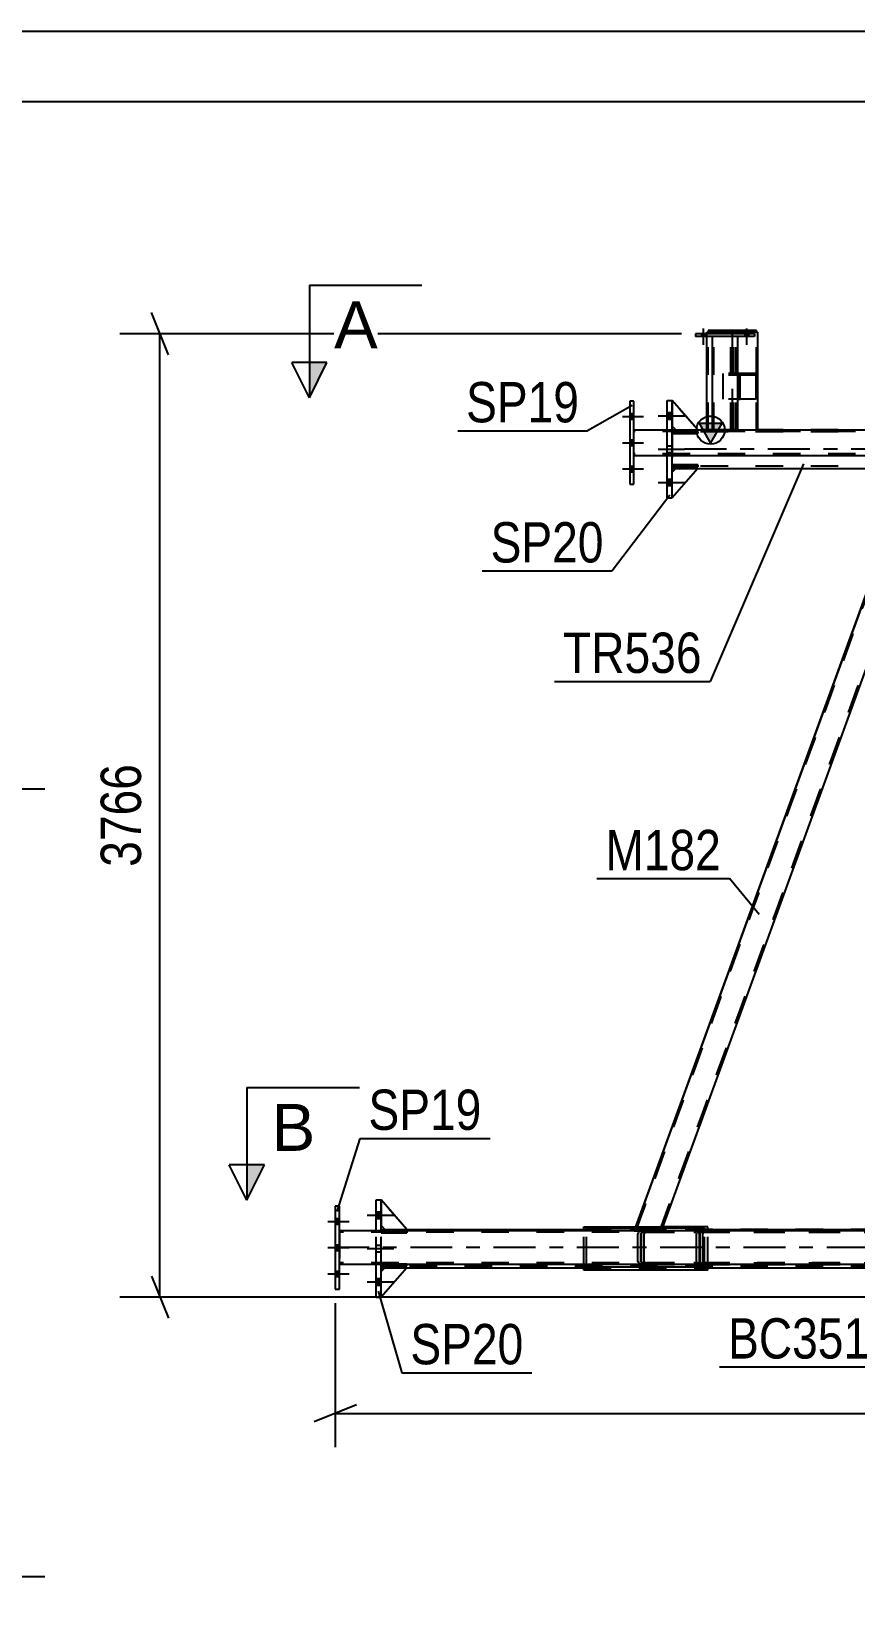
# Model space of a CAD drawing. Header units: millimetres. Extents: x -858 to 331, y -869 to -28.
# Drawn here: x -65.1 to -6.5, y -138.9 to -27.6 of the extents above; entities that cross this region are included whole.
import ezdxf

# ---------------------------------------------------------------- set-up
doc = ezdxf.new("R2010")
doc.units = ezdxf.units.MM
doc.linetypes.add('DXK_LINE_DOT2', pattern=[3.9198, 1.9599, -1.9599])
doc.linetypes.add('DXK_LINE_DOT3', pattern=[5.9187, 2.979, -0.9799, 0.9799, -0.9799])
doc.styles.add('Arial', font='ARIAL.TTF', dxfattribs={"height": 0.2})
doc.styles.add('Arial Narrow', font='ARIALN.TTF', dxfattribs={"height": 0.2})

# ---------------------------------------------------------------- blocks, each defined once
blk = doc.blocks.new('Unknown-570393797-1134')
at = {"color": 5, "linetype": 'Continuous'}
for p, q in [((331.43, -27.58), (-857.57, -27.58)), ((326.43, -32.58), (-852.57, -32.58))]:
    blk.add_line(p, q, dxfattribs=at)
blk = doc.blocks.new('Part-570393797-5062 - 4897')
at = {"color": 7, "linetype": 'DXK_LINE_DOT2'}
for p, q in [((-19.57, -58.91), (-19.3, -58.64)), ((-17.75, -58.64), (-19.57, -60.73)), ((-19.57, -60.73), (-19.57, -58.91)), ((-19.3, -58.64), (-17.75, -58.64))]:
    blk.add_line(p, q, dxfattribs=at)
blk = doc.blocks.new('Part-570393797-4901 - 4897')
at = {"color": 7, "linetype": 'DXK_LINE_DOT2'}
for p, q in [((-40.25, -112.84), (-38.43, -112.84)), ((-40.25, -112.98), (-40.25, -112.84)), ((-38.43, -112.98), (-40.25, -112.98)), ((-39.98, -112.98), (-39.98, -112.84)), ((-38.43, -112.84), (-38.43, -112.98))]:
    blk.add_line(p, q, dxfattribs=at)
blk = doc.blocks.new('Part-570393797-4911 - 4897')
at = {"color": 7, "linetype": 'DXK_LINE_DOT2'}
for p, q in [((-17.75, -56.02), (-19.57, -56.02)), ((-19.57, -56.02), (-19.57, -56.16)), ((-19.57, -56.16), (-17.75, -56.16)), ((-19.3, -56.16), (-19.3, -56.02)), ((-17.75, -56.16), (-17.75, -56.02))]:
    blk.add_line(p, q, dxfattribs=at)
blk = doc.blocks.new('Part-570393797-4932 - 4897')
at = {"color": 2, "linetype": 'Continuous'}
for p, q in [((-38.43, -112.73), (-40.25, -110.64)), ((-40.25, -112.46), (-39.98, -112.73)), ((-39.98, -112.73), (-38.43, -112.73))]:
    blk.add_line(p, q, dxfattribs=at)
at = {"color": 7, "linetype": 'DXK_LINE_DOT2'}
blk.add_line((-40.25, -110.64), (-40.25, -112.46), dxfattribs=at)
blk = doc.blocks.new('Part-570393797-4938 - 4897')
at = {"color": 7, "linetype": 'DXK_LINE_DOT2'}
for p, q in [((-40.25, -115.2), (-38.43, -115.2)), ((-40.25, -115.23), (-40.25, -115.2)), ((-39.98, -115.35), (-39.98, -115.2)), ((-38.43, -115.21), (-38.43, -115.2)), ((-38.43, -115.23), (-38.43, -115.21))]:
    blk.add_line(p, q, dxfattribs=at)
at = {"color": 2, "linetype": 'Continuous'}
for p, q in [((-40.25, -115.35), (-40.25, -115.23)), ((-38.43, -115.35), (-40.25, -115.35)), ((-38.43, -115.35), (-38.43, -115.23))]:
    blk.add_line(p, q, dxfattribs=at)
blk = doc.blocks.new('Part-570393797-5374 - 4897')
at = {"color": 2, "linetype": 'Continuous'}
for p, q in [((-16.72, -49.28), (-16.72, -55.91)), ((-14.9, -55.91), (-14.9, -49.28)), ((-16.72, -55.91), (-16.5, -55.91)), ((-14.9, -55.91), (-16.5, -55.91))]:
    blk.add_line(p, q, dxfattribs=at)
at = {"color": 7, "linetype": 'DXK_LINE_DOT2'}
for p, q in [((-14.9, -49.28), (-16.72, -49.28)), ((-16.61, -55.91), (-16.61, -49.28)), ((-15.01, -55.91), (-15.01, -49.28)), ((-16.61, -55.91), (-16.6, -55.91)), ((-16.6, -55.91), (-16.54, -55.91))]:
    blk.add_line(p, q, dxfattribs=at)
blk = doc.blocks.new('Part-570393797-4976 - 4897')
at = {"color": 7, "linetype": 'DXK_LINE_DOT2'}
for p, q in [((-17.75, -55.91), (-19.57, -53.82)), ((-19.57, -53.82), (-19.57, -55.64)), ((-19.57, -55.64), (-19.3, -55.91)), ((-19.3, -55.91), (-17.75, -55.91))]:
    blk.add_line(p, q, dxfattribs=at)
blk = doc.blocks.new('Part-570393797-4979 - 4897')
at = {"color": 2, "linetype": 'Continuous'}
for p, q in [((-19.57, -58.38), (-17.75, -58.38)), ((-19.57, -58.53), (-19.57, -58.38)), ((-17.75, -58.53), (-19.57, -58.53)), ((-17.75, -58.38), (-17.75, -58.53))]:
    blk.add_line(p, q, dxfattribs=at)
at = {"color": 7, "linetype": 'DXK_LINE_DOT2'}
blk.add_line((-19.3, -58.53), (-19.3, -58.38), dxfattribs=at)
blk = doc.blocks.new('Part-570393797-4982 - 4897')
at = {"color": 7, "linetype": 'DXK_LINE_DOT2'}
for p, q in [((-19.57, -56.02), (-17.75, -56.02)), ((-19.57, -56.16), (-19.57, -56.02)), ((-17.75, -56.16), (-19.57, -56.16)), ((-19.3, -56.16), (-19.3, -56.02)), ((-17.75, -56.02), (-17.75, -56.16))]:
    blk.add_line(p, q, dxfattribs=at)
blk = doc.blocks.new('Part-570393797-4985 - 4897')
at = {"color": 7, "linetype": 'DXK_LINE_DOT2'}
for p, q in [((-17.75, -58.38), (-19.57, -58.38)), ((-19.57, -58.38), (-19.57, -58.53)), ((-19.57, -58.53), (-17.75, -58.53)), ((-19.3, -58.53), (-19.3, -58.38)), ((-17.75, -58.53), (-17.75, -58.38))]:
    blk.add_line(p, q, dxfattribs=at)
blk = doc.blocks.new('Bolt-570393797-5056 - 4897')
at = {"linetype": 'Continuous'}
for points in [[(-19.93, -54.67), (-19.93, -55.15), (-19.57, -55.15), (-19.57, -54.67)], [(-19.93, -54.67), (-19.93, -55.15), (-19.57, -55.15), (-19.57, -54.67)], [(-19.93, -54.67), (-19.93, -55.15), (-19.57, -55.15), (-19.57, -54.67)], [(-19.93, -59.4), (-19.93, -59.87), (-19.57, -59.87), (-19.57, -59.4)], [(-19.93, -59.4), (-19.93, -59.87), (-19.57, -59.87), (-19.57, -59.4)], [(-19.93, -59.4), (-19.93, -59.87), (-19.57, -59.87), (-19.57, -59.4)]]:
    blk.add_hatch(color=1, dxfattribs=at).paths.add_polyline_path(points)
at = {"color": 1, "linetype": 'Continuous'}
for p, q in [((-20.57, -54.91), (-18.66, -54.91)), ((-20.57, -54.91), (-18.66, -54.91)), ((-20.57, -54.91), (-18.66, -54.91)), ((-19.93, -54.67), (-19.57, -54.67)), ((-19.93, -54.67), (-19.57, -54.67)), ((-19.93, -54.67), (-19.57, -54.67)), ((-19.93, -55.15), (-19.57, -55.15)), ((-19.93, -55.15), (-19.57, -55.15)), ((-19.93, -55.15), (-19.57, -55.15)), ((-20.57, -59.64), (-18.66, -59.64)), ((-20.57, -59.64), (-18.66, -59.64)), ((-20.57, -59.64), (-18.66, -59.64)), ((-19.93, -59.4), (-19.57, -59.4)), ((-19.93, -59.4), (-19.57, -59.4)), ((-19.93, -59.4), (-19.57, -59.4)), ((-19.93, -59.87), (-19.57, -59.87)), ((-19.93, -59.87), (-19.57, -59.87)), ((-19.93, -59.87), (-19.57, -59.87))]:
    blk.add_line(p, q, dxfattribs=at)
at = {"color": 1, "linetype": 'DXK_LINE_DOT2'}
for p, q in [((-20.57, -57.27), (-18.66, -57.27)), ((-20.57, -57.27), (-18.66, -57.27)), ((-19.93, -57.04), (-19.57, -57.04)), ((-19.93, -57.04), (-19.57, -57.04)), ((-19.93, -57.51), (-19.57, -57.51)), ((-19.93, -57.51), (-19.57, -57.51))]:
    blk.add_line(p, q, dxfattribs=at)
blk = doc.blocks.new('Part-570393797-5065 - 4897')
at = {"color": 2, "linetype": 'Continuous'}
for p, q in [((-17.75, -55.91), (-19.57, -53.82)), ((-19.57, -55.64), (-19.3, -55.91))]:
    blk.add_line(p, q, dxfattribs=at)
at = {"color": 7, "linetype": 'DXK_LINE_DOT2'}
for p, q in [((-19.57, -53.82), (-19.57, -55.64)), ((-19.3, -55.91), (-19.3, -55.91)), ((-19.3, -55.91), (-19.3, -55.91)), ((-19.3, -55.91), (-17.75, -55.91)), ((-17.75, -55.91), (-17.75, -55.91)), ((-17.75, -55.91), (-17.75, -55.91))]:
    blk.add_line(p, q, dxfattribs=at)
blk = doc.blocks.new('Part-570393797-5185 - 4897')
at = {"color": 2, "linetype": 'Continuous'}
for p, q in [((-22.29, -53.86), (-22.58, -53.86)), ((-22.58, -53.86), (-22.58, -59.77)), ((-22.29, -59.77), (-22.29, -53.86)), ((-22.58, -59.77), (-22.29, -59.77))]:
    blk.add_line(p, q, dxfattribs=at)
blk = doc.blocks.new('Part-570393797-5088 - 4897')
at = {"linetype": 'Continuous'}
blk.add_hatch(color=2, dxfattribs=at).paths.add_polyline_path([(-16.83, -56.82), (-17.63, -55.42), (-16.03, -55.42)])
at = {"color": 2, "linetype": 'Continuous'}
for p, q in [((-16.83, -56.82), (-17.63, -55.42)), ((-17.63, -55.42), (-16.03, -55.42)), ((-16.03, -55.42), (-16.83, -56.82)), ((-22.29, -55.91), (-16.72, -55.91)), ((-14.9, -55.91), (1.46, -55.91)), ((-22.29, -57.73), (-2.2, -57.73))]:
    blk.add_line(p, q, dxfattribs=at)
at = {"color": 7, "linetype": 'DXK_LINE_DOT2'}
for p, q in [((-22.29, -57.73), (-22.29, -55.91)), ((299.22, -56.02), (-22.29, -56.02)), ((-16.72, -55.91), (-14.9, -55.91)), ((299.22, -57.62), (-22.29, -57.62))]:
    blk.add_line(p, q, dxfattribs=at)
at = {"color": 2, "linetype": 'Continuous'}
blk.add_circle((-16.83, -55.92), 1, dxfattribs=at)
blk = doc.blocks.new('Part-570393797-5093 - 4897')
at = {"color": 2, "linetype": 'Continuous'}
for p, q in [((278.5, -112.83), (-43.21, -112.83)), ((278.5, -115.23), (-43.21, -115.23))]:
    blk.add_line(p, q, dxfattribs=at)
at = {"color": 7, "linetype": 'DXK_LINE_DOT2'}
for p, q in [((-43.21, -112.83), (-43.21, -115.23)), ((278.5, -112.94), (-43.21, -112.94)), ((278.5, -115.12), (-43.21, -115.12))]:
    blk.add_line(p, q, dxfattribs=at)
at = {"color": 7, "linetype": 'DXK_LINE_DOT3'}
blk.add_line((278.5, -114.03), (-43.21, -114.03), dxfattribs=at)
blk = doc.blocks.new('Part-570393797-5094 - 4897')
at = {"color": 2, "linetype": 'Continuous'}
for p, q in [((-40.25, -112.73), (-39.98, -112.73)), ((-38.43, -112.73), (-25.85, -112.73)), ((-17.02, -112.73), (11.88, -112.73)), ((-40.25, -115.46), (-39.98, -115.46)), ((-38.43, -115.46), (-25.85, -115.46)), ((-17.02, -115.46), (11.88, -115.46))]:
    blk.add_line(p, q, dxfattribs=at)
at = {"color": 7, "linetype": 'DXK_LINE_DOT2'}
for p, q in [((-40.25, -115.46), (-40.25, -112.73)), ((277.31, -112.84), (-40.25, -112.84)), ((-39.98, -112.73), (-38.43, -112.73)), ((277.31, -112.73), (-25.85, -112.73)), ((-25.85, -112.73), (-17.02, -112.73)), ((277.31, -115.35), (-40.25, -115.35)), ((-39.98, -115.46), (-38.43, -115.46)), ((-25.85, -115.46), (-17.02, -115.46))]:
    blk.add_line(p, q, dxfattribs=at)
blk = doc.blocks.new('Part-570393797-5650 - 4897')
at = {"color": 2, "linetype": 'Continuous'}
for p, q in [((-19.93, -53.82), (-19.57, -53.82)), ((-19.93, -55.91), (-19.93, -53.82)), ((-19.57, -55.91), (-19.57, -53.82)), ((-19.93, -60.73), (-19.93, -57.73)), ((-19.57, -60.73), (-19.57, -57.73)), ((-19.93, -60.73), (-19.57, -60.73))]:
    blk.add_line(p, q, dxfattribs=at)
at = {"color": 7, "linetype": 'DXK_LINE_DOT2'}
for p, q in [((-19.93, -57.73), (-19.93, -55.91)), ((-19.57, -57.73), (-19.57, -55.91))]:
    blk.add_line(p, q, dxfattribs=at)
blk = doc.blocks.new('Part-570393797-5109 - 4897')
at = {"color": 7, "linetype": 'DXK_LINE_DOT2'}
for p, q in [((-40.25, -115.73), (-39.98, -115.46)), ((-38.43, -115.46), (-40.25, -117.55)), ((-40.25, -117.55), (-40.25, -115.73)), ((-39.98, -115.46), (-38.43, -115.46))]:
    blk.add_line(p, q, dxfattribs=at)
blk = doc.blocks.new('Part-570393797-5112 - 4897')
at = {"color": 2, "linetype": 'Continuous'}
for p, q in [((-40.25, -115.73), (-39.98, -115.46)), ((-38.43, -115.46), (-40.25, -117.55)), ((-39.98, -115.46), (-38.43, -115.46))]:
    blk.add_line(p, q, dxfattribs=at)
at = {"color": 7, "linetype": 'DXK_LINE_DOT2'}
blk.add_line((-40.25, -117.55), (-40.25, -115.73), dxfattribs=at)
blk = doc.blocks.new('Part-570393797-5130 - 4897')
at = {"color": 7, "linetype": 'DXK_LINE_DOT2'}
for p, q in [((-38.43, -112.73), (-40.25, -110.64)), ((-40.25, -110.64), (-40.25, -112.46)), ((-40.25, -112.46), (-39.98, -112.73)), ((-39.98, -112.73), (-38.43, -112.73))]:
    blk.add_line(p, q, dxfattribs=at)
blk = doc.blocks.new('Part-570393797-5563 - 4897')
at = {"color": 7, "linetype": 'DXK_LINE_DOT2'}
for p, q in [((-13.59, -51.91), (-15.95, -51.91)), ((-15.95, -53.73), (-15.95, -51.91)), ((-13.59, -52.02), (-15.95, -52.02)), ((-13.59, -53.73), (-13.59, -51.91)), ((-13.59, -53.73), (-15.95, -53.73))]:
    blk.add_line(p, q, dxfattribs=at)
blk = doc.blocks.new('Part-570393797-5625 - 4897')
at = {"color": 7, "linetype": 'DXK_LINE_DOT2'}
for p, q in [((-21.97, -112.96), (-22, -113.05)), ((-22, -115.01), (-22, -113.05)), ((-21.8, -113.05), (-21.78, -113)), ((-21.8, -115.01), (-21.8, -113.05)), ((-21.6, -112.83), (-21.75, -112.84)), ((-21.68, -112.94), (-21.6, -112.94)), ((-21.6, -112.83), (15.95, -112.83)), ((-21.6, -112.94), (15.95, -112.94)), ((-17.88, -112.84), (-18.03, -112.83)), ((-18.03, -112.94), (-17.95, -112.94)), ((-17.84, -113), (-17.83, -113.05)), ((-17.83, -115.01), (-17.83, -113.05)), ((-17.63, -113.05), (-17.66, -112.96)), ((-17.63, -115.01), (-17.63, -113.05)), ((12.25, -113.05), (12.28, -112.96)), ((12.25, -115.01), (12.25, -113.05)), ((12.46, -113), (12.45, -113.05)), ((12.45, -113.05), (12.45, -115.01)), ((12.49, -112.84), (12.65, -112.83)), ((12.65, -112.94), (12.57, -112.94)), ((15.95, -115.23), (15.95, -112.83)), ((-22, -115.01), (-21.97, -115.09)), ((-21.78, -115.05), (-21.8, -115.01)), ((-21.75, -115.21), (-21.6, -115.23)), ((-21.6, -115.12), (-21.68, -115.11)), ((-21.6, -115.12), (15.95, -115.12)), ((-21.6, -115.23), (15.95, -115.23)), ((-17.95, -115.11), (-18.03, -115.12)), ((-18.03, -115.23), (-17.88, -115.21)), ((-17.83, -115.01), (-17.84, -115.05)), ((-17.66, -115.09), (-17.63, -115.01)), ((12.28, -115.09), (12.25, -115.01)), ((12.45, -115.01), (12.46, -115.05)), ((12.65, -115.23), (12.49, -115.21)), ((12.57, -115.11), (12.65, -115.12))]:
    blk.add_line(p, q, dxfattribs=at)
for centre, radius, start, end in [((-21.69, -113.21), 0.371, 99.5183, 138.064), ((-21.65, -113.13), 0.186, 99.5183, 138.064), ((-17.98, -113.13), 0.186, 41.936, 80.4817), ((-17.94, -113.21), 0.371, 41.936, 80.4817), ((12.56, -113.21), 0.371, 99.5183, 138.064), ((12.6, -113.13), 0.186, 99.5183, 138.064), ((-21.69, -114.84), 0.371, 221.936, 260.4817), ((-21.65, -114.93), 0.186, 221.936, 260.4817), ((-17.98, -114.93), 0.186, 279.5183, 318.064), ((-17.94, -114.84), 0.371, 279.5183, 318.064), ((12.56, -114.84), 0.371, 221.936, 260.4817), ((12.6, -114.93), 0.186, 221.936, 260.4817)]:
    blk.add_arc(centre, radius, start, end, dxfattribs=at)
blk = doc.blocks.new('Part-570393797-5301 - 4897')
at = {"color": 2, "linetype": 'Continuous'}
for p, q in [((-25.85, -112.55), (-22.15, -112.55)), ((-25.85, -112.83), (-25.85, -112.55)), ((-17.02, -112.55), (-20.22, -112.55)), ((-17.02, -112.83), (-17.02, -112.55)), ((-25.85, -115.64), (-25.85, -115.23)), ((-17.02, -115.64), (-25.85, -115.64)), ((-17.02, -115.64), (-17.02, -115.23))]:
    blk.add_line(p, q, dxfattribs=at)
at = {"color": 7, "linetype": 'DXK_LINE_DOT2'}
for p, q in [((-25.85, -115.23), (-25.85, -112.83)), ((-22.15, -112.55), (-20.22, -112.55)), ((-17.02, -115.23), (-17.02, -112.83))]:
    blk.add_line(p, q, dxfattribs=at)
blk = doc.blocks.new('Bolt-570393797-5325 - 4897')
at = {"linetype": 'Continuous'}
for points in [[(-40.61, -111.49), (-40.61, -111.96), (-40.25, -111.96), (-40.25, -111.49)], [(-40.61, -111.49), (-40.61, -111.96), (-40.25, -111.96), (-40.25, -111.49)], [(-40.61, -111.49), (-40.61, -111.96), (-40.25, -111.96), (-40.25, -111.49)], [(-40.61, -116.22), (-40.61, -116.69), (-40.25, -116.69), (-40.25, -116.22)], [(-40.61, -116.22), (-40.61, -116.69), (-40.25, -116.69), (-40.25, -116.22)], [(-40.61, -116.22), (-40.61, -116.69), (-40.25, -116.69), (-40.25, -116.22)]]:
    blk.add_hatch(color=1, dxfattribs=at).paths.add_polyline_path(points)
at = {"color": 1, "linetype": 'Continuous'}
for p, q in [((-41.25, -111.73), (-39.34, -111.73)), ((-41.25, -111.73), (-39.34, -111.73)), ((-41.25, -111.73), (-39.34, -111.73)), ((-40.61, -111.49), (-40.25, -111.49)), ((-40.61, -111.49), (-40.25, -111.49)), ((-40.61, -111.49), (-40.25, -111.49)), ((-40.61, -111.96), (-40.25, -111.96)), ((-40.61, -111.96), (-40.25, -111.96)), ((-40.61, -111.96), (-40.25, -111.96)), ((-41.25, -116.46), (-39.34, -116.46)), ((-41.25, -116.46), (-39.34, -116.46)), ((-41.25, -116.46), (-39.34, -116.46)), ((-40.61, -116.22), (-40.25, -116.22)), ((-40.61, -116.22), (-40.25, -116.22)), ((-40.61, -116.22), (-40.25, -116.22)), ((-40.61, -116.69), (-40.25, -116.69)), ((-40.61, -116.69), (-40.25, -116.69)), ((-40.61, -116.69), (-40.25, -116.69))]:
    blk.add_line(p, q, dxfattribs=at)
at = {"color": 1, "linetype": 'DXK_LINE_DOT2'}
for p, q in [((-41.25, -114.09), (-39.34, -114.09)), ((-41.25, -114.09), (-39.34, -114.09)), ((-40.61, -113.86), (-40.25, -113.86)), ((-40.61, -113.86), (-40.25, -113.86)), ((-40.61, -114.33), (-40.25, -114.33)), ((-40.61, -114.33), (-40.25, -114.33))]:
    blk.add_line(p, q, dxfattribs=at)
blk = doc.blocks.new('Part-570393797-5349 - 4897')
at = {"color": 2, "linetype": 'Continuous'}
for p, q in [((-13.58, -48.85), (-17, -48.85)), ((-17, -48.85), (-17, -48.96)), ((-15.33, -48.96), (-15.26, -48.96)), ((-13.58, -48.96), (-13.58, -48.85))]:
    blk.add_line(p, q, dxfattribs=at)
at = {"color": 7, "linetype": 'DXK_LINE_DOT2'}
for p, q in [((-17, -48.96), (-15.33, -48.96)), ((-15.26, -48.96), (-13.58, -48.96))]:
    blk.add_line(p, q, dxfattribs=at)
blk = doc.blocks.new('Bolt-570393797-5356 - 4897')
at = {"linetype": 'Continuous'}
for points in [[(-43.51, -111.96), (-43.51, -112.36), (-43.21, -112.36), (-43.21, -111.96)], [(-43.51, -111.96), (-43.51, -112.36), (-43.21, -112.36), (-43.21, -111.96)], [(-43.51, -111.96), (-43.51, -112.36), (-43.21, -112.36), (-43.21, -111.96)], [(-43.51, -113.83), (-43.51, -114.23), (-43.21, -114.23), (-43.21, -113.83)], [(-43.51, -113.83), (-43.51, -114.23), (-43.21, -114.23), (-43.21, -113.83)], [(-43.51, -115.69), (-43.51, -116.09), (-43.21, -116.09), (-43.21, -115.69)], [(-43.51, -115.69), (-43.51, -116.09), (-43.21, -116.09), (-43.21, -115.69)], [(-43.51, -115.69), (-43.51, -116.09), (-43.21, -116.09), (-43.21, -115.69)]]:
    blk.add_hatch(color=1, dxfattribs=at).paths.add_polyline_path(points)
at = {"color": 1, "linetype": 'Continuous'}
for p, q in [((-44.03, -112.16), (-42.52, -112.16)), ((-44.03, -112.16), (-42.52, -112.16)), ((-44.03, -112.16), (-42.52, -112.16)), ((-43.51, -111.96), (-43.21, -111.96)), ((-43.51, -111.96), (-43.21, -111.96)), ((-43.51, -111.96), (-43.21, -111.96)), ((-43.51, -112.36), (-43.21, -112.36)), ((-43.51, -112.36), (-43.21, -112.36)), ((-43.51, -112.36), (-43.21, -112.36)), ((-44.03, -114.03), (-42.52, -114.03)), ((-44.03, -114.03), (-42.52, -114.03)), ((-43.51, -113.83), (-43.21, -113.83)), ((-43.51, -113.83), (-43.21, -113.83)), ((-43.51, -114.23), (-43.21, -114.23)), ((-43.51, -114.23), (-43.21, -114.23)), ((-43.51, -115.69), (-43.21, -115.69)), ((-43.51, -115.69), (-43.21, -115.69)), ((-43.51, -115.69), (-43.21, -115.69)), ((-44.03, -115.89), (-42.52, -115.89)), ((-44.03, -115.89), (-42.52, -115.89)), ((-44.03, -115.89), (-42.52, -115.89)), ((-43.51, -116.09), (-43.21, -116.09)), ((-43.51, -116.09), (-43.21, -116.09)), ((-43.51, -116.09), (-43.21, -116.09))]:
    blk.add_line(p, q, dxfattribs=at)
blk = doc.blocks.new('Bolt-570393797-5385 - 4897')
at = {"linetype": 'Continuous'}
for points in [[(-17.23, -49.07), (-17.48, -49.07), (-17.48, -49.28), (-17.23, -49.28)], [(-17.23, -49.07), (-17.48, -49.07), (-17.48, -49.28), (-17.23, -49.28)], [(-14.14, -49.07), (-14.39, -49.07), (-14.39, -49.28), (-14.14, -49.28)], [(-14.14, -49.07), (-14.39, -49.07), (-14.39, -49.28), (-14.14, -49.28)]]:
    blk.add_hatch(color=1, dxfattribs=at).paths.add_polyline_path(points)
at = {"color": 1, "linetype": 'Continuous'}
for p, q in [((-17.36, -48.7), (-17.36, -49.85)), ((-17.36, -48.7), (-17.36, -49.85)), ((-14.27, -48.7), (-14.27, -49.85)), ((-14.27, -48.7), (-14.27, -49.85)), ((-17.48, -49.07), (-17.48, -49.28)), ((-17.48, -49.07), (-17.48, -49.28)), ((-17.23, -49.07), (-17.23, -49.28)), ((-17.23, -49.07), (-17.23, -49.28)), ((-14.39, -49.07), (-14.39, -49.28)), ((-14.39, -49.07), (-14.39, -49.28)), ((-14.14, -49.07), (-14.14, -49.28)), ((-14.14, -49.07), (-14.14, -49.28))]:
    blk.add_line(p, q, dxfattribs=at)
blk = doc.blocks.new('Part-570393797-5862 - 4897')
at = {"color": 2, "linetype": 'Continuous'}
for p, q in [((-17.11, -48.96), (-17.09, -48.96)), ((-17.11, -49.07), (-17.11, -48.96)), ((-17.09, -48.96), (-15.33, -48.96)), ((-15.29, -49.07), (-15.29, -48.96)), ((-17.11, -55.91), (-17.11, -49.28))]:
    blk.add_line(p, q, dxfattribs=at)
at = {"color": 7, "linetype": 'DXK_LINE_DOT2'}
for p, q in [((-17, -55.91), (-17, -48.96)), ((-17, -48.96), (-16.99, -48.96)), ((-15.4, -55.91), (-15.4, -48.96)), ((-15.33, -48.96), (-15.31, -48.96)), ((-15.31, -48.96), (-15.33, -48.96)), ((-15.31, -48.96), (-15.29, -48.96)), ((-15.29, -48.96), (-15.31, -48.96)), ((-17.11, -49.28), (-17.11, -49.07)), ((-15.29, -55.91), (-15.29, -49.07)), ((-17.11, -55.91), (-15.29, -55.91))]:
    blk.add_line(p, q, dxfattribs=at)
blk = doc.blocks.new('Part-570393797-5814 - 4897')
at = {"color": 7, "linetype": 'DXK_LINE_DOT2'}
for p, q in [((297.99, -55.91), (-19.57, -55.91)), ((-19.57, -55.91), (-19.57, -58.64)), ((297.99, -56.05), (-19.57, -56.05)), ((297.99, -58.49), (-19.57, -58.49)), ((-19.3, -58.64), (-17.75, -58.64))]:
    blk.add_line(p, q, dxfattribs=at)
at = {"color": 7, "linetype": 'DXK_LINE_DOT3'}
blk.add_line((297.99, -57.27), (-19.57, -57.27), dxfattribs=at)
at = {"color": 2, "linetype": 'Continuous'}
for p, q in [((-19.57, -58.64), (-19.3, -58.64)), ((-17.75, -58.64), (-5.02, -58.64))]:
    blk.add_line(p, q, dxfattribs=at)
blk = doc.blocks.new('Part-570393797-5858 - 4897')
at = {"color": 2, "linetype": 'Continuous'}
for p, q in [((-19.57, -58.91), (-19.3, -58.64)), ((-17.75, -58.64), (-19.57, -60.73)), ((-19.3, -58.64), (-17.75, -58.64))]:
    blk.add_line(p, q, dxfattribs=at)
at = {"color": 7, "linetype": 'DXK_LINE_DOT2'}
blk.add_line((-19.57, -60.73), (-19.57, -58.91), dxfattribs=at)
blk = doc.blocks.new('Part-570393797-5516 - 4897')
at = {"color": 7, "linetype": 'DXK_LINE_DOT2'}
for p, q in [((-21.75, -113.05), (-21.72, -112.96)), ((-21.75, -115.01), (-21.75, -113.05)), ((-21.54, -113), (-21.55, -113.05)), ((-21.55, -115.01), (-21.55, -113.05)), ((-21.5, -112.84), (-21.35, -112.83)), ((-21.35, -112.94), (-21.43, -112.94)), ((-21.35, -112.83), (-2.77, -112.83)), ((-21.35, -112.94), (-2.77, -112.94)), ((-17.78, -112.83), (-17.63, -112.84)), ((-17.7, -112.94), (-17.78, -112.94)), ((-17.58, -113.05), (-17.6, -113)), ((-17.58, -115.01), (-17.58, -113.05)), ((-17.41, -112.96), (-17.38, -113.05)), ((-17.38, -115.01), (-17.38, -113.05)), ((-4.74, -112.96), (-4.75, -113.05)), ((-4.75, -115.01), (-4.75, -113.05)), ((-4.69, -112.89), (-4.74, -112.96)), ((-4.63, -112.84), (-4.69, -112.89)), ((-4.65, -113.05), (-4.64, -113)), ((-4.65, -115.01), (-4.65, -113.05)), ((-4.64, -113), (-4.62, -112.97)), ((-4.55, -112.83), (-4.63, -112.84)), ((-4.62, -112.97), (-4.59, -112.94)), ((-4.59, -112.94), (-4.55, -112.94)), ((-2.69, -112.84), (-2.77, -112.83)), ((-2.77, -112.94), (-2.73, -112.94)), ((-2.73, -112.94), (-2.7, -112.97)), ((-2.7, -112.97), (-2.67, -113)), ((-2.63, -112.89), (-2.69, -112.84)), ((-2.67, -113), (-2.67, -113.05)), ((-2.67, -115.01), (-2.67, -113.05)), ((-2.58, -112.96), (-2.63, -112.89)), ((-2.57, -113.05), (-2.58, -112.96)), ((-2.57, -115.01), (-2.57, -113.05)), ((-21.73, -115.05), (-21.75, -115.01)), ((-21.72, -115.09), (-21.73, -115.05)), ((-21.55, -115.01), (-21.54, -115.05)), ((-21.35, -115.23), (-21.5, -115.21)), ((-21.43, -115.11), (-21.35, -115.12)), ((-21.35, -115.12), (-2.77, -115.12)), ((-21.35, -115.23), (-2.77, -115.23)), ((-17.78, -115.12), (-17.7, -115.11)), ((-17.63, -115.21), (-17.78, -115.23)), ((-17.6, -115.05), (-17.58, -115.01)), ((-17.38, -115.01), (-17.41, -115.09)), ((-4.75, -115.01), (-4.74, -115.09)), ((-4.74, -115.09), (-4.69, -115.16)), ((-4.69, -115.16), (-4.63, -115.21)), ((-4.64, -115.05), (-4.65, -115.01)), ((-4.62, -115.09), (-4.64, -115.05)), ((-4.63, -115.21), (-4.55, -115.23)), ((-4.59, -115.11), (-4.62, -115.09)), ((-4.55, -115.12), (-4.59, -115.11)), ((-2.73, -115.11), (-2.77, -115.12)), ((-2.77, -115.23), (-2.69, -115.21)), ((-2.7, -115.09), (-2.73, -115.11)), ((-2.67, -115.05), (-2.7, -115.09)), ((-2.69, -115.21), (-2.63, -115.16)), ((-2.67, -115.01), (-2.67, -115.05)), ((-2.63, -115.16), (-2.58, -115.09)), ((-2.58, -115.09), (-2.57, -115.01))]:
    blk.add_line(p, q, dxfattribs=at)
for centre, radius, start, end in [((-21.44, -113.21), 0.371, 99.5183, 138.064), ((-21.4, -113.13), 0.186, 99.5183, 138.064), ((-17.73, -113.13), 0.186, 41.936, 80.4817), ((-17.69, -113.21), 0.371, 41.936, 80.4817), ((-21.44, -114.84), 0.371, 221.936, 260.4817), ((-21.4, -114.93), 0.186, 221.936, 260.4817), ((-17.73, -114.93), 0.186, 279.5183, 318.064), ((-17.69, -114.84), 0.371, 279.5183, 318.064)]:
    blk.add_arc(centre, radius, start, end, dxfattribs=at)
blk = doc.blocks.new('Bolt-570393797-5793 - 4897')
at = {"linetype": 'Continuous'}
for points in [[(-22.58, -54.75), (-22.58, -55.15), (-22.29, -55.15), (-22.29, -54.75)], [(-22.58, -54.75), (-22.58, -55.15), (-22.29, -55.15), (-22.29, -54.75)], [(-22.58, -54.75), (-22.58, -55.15), (-22.29, -55.15), (-22.29, -54.75)], [(-22.58, -56.62), (-22.58, -57.02), (-22.29, -57.02), (-22.29, -56.62)], [(-22.58, -56.62), (-22.58, -57.02), (-22.29, -57.02), (-22.29, -56.62)], [(-22.58, -58.48), (-22.58, -58.88), (-22.29, -58.88), (-22.29, -58.48)], [(-22.58, -58.48), (-22.58, -58.88), (-22.29, -58.88), (-22.29, -58.48)], [(-22.58, -58.48), (-22.58, -58.88), (-22.29, -58.88), (-22.29, -58.48)]]:
    blk.add_hatch(color=1, dxfattribs=at).paths.add_polyline_path(points)
at = {"color": 1, "linetype": 'Continuous'}
for p, q in [((-23.1, -54.95), (-21.6, -54.95)), ((-23.1, -54.95), (-21.6, -54.95)), ((-23.1, -54.95), (-21.6, -54.95)), ((-22.58, -54.75), (-22.29, -54.75)), ((-22.58, -54.75), (-22.29, -54.75)), ((-22.58, -54.75), (-22.29, -54.75)), ((-22.58, -55.15), (-22.29, -55.15)), ((-22.58, -55.15), (-22.29, -55.15)), ((-22.58, -55.15), (-22.29, -55.15)), ((-22.58, -56.62), (-22.29, -56.62)), ((-22.58, -56.62), (-22.29, -56.62)), ((-23.1, -56.82), (-21.6, -56.82)), ((-23.1, -56.82), (-21.6, -56.82)), ((-22.58, -57.02), (-22.29, -57.02)), ((-22.58, -57.02), (-22.29, -57.02)), ((-23.1, -58.68), (-21.6, -58.68)), ((-23.1, -58.68), (-21.6, -58.68)), ((-23.1, -58.68), (-21.6, -58.68)), ((-22.58, -58.48), (-22.29, -58.48)), ((-22.58, -58.48), (-22.29, -58.48)), ((-22.58, -58.48), (-22.29, -58.48)), ((-22.58, -58.88), (-22.29, -58.88)), ((-22.58, -58.88), (-22.29, -58.88)), ((-22.58, -58.88), (-22.29, -58.88))]:
    blk.add_line(p, q, dxfattribs=at)
blk = doc.blocks.new('Part-570393797-5599 - 4897')
at = {"color": 2, "linetype": 'Continuous'}
for p, q in [((-25.66, -112.65), (-22.19, -112.65)), ((-25.66, -112.83), (-25.66, -112.65)), ((-17.27, -112.65), (-20.26, -112.65)), ((-17.27, -112.83), (-17.27, -112.65)), ((-25.66, -115.41), (-25.66, -115.23)), ((-17.27, -115.41), (-25.66, -115.41)), ((-17.27, -115.41), (-17.27, -115.23))]:
    blk.add_line(p, q, dxfattribs=at)
at = {"color": 7, "linetype": 'DXK_LINE_DOT2'}
for p, q in [((-25.66, -115.23), (-25.66, -112.83)), ((-22.19, -112.65), (-20.26, -112.65)), ((-17.27, -115.23), (-17.27, -112.83))]:
    blk.add_line(p, q, dxfattribs=at)
blk = doc.blocks.new('Part-570393797-5602 - 4897')
at = {"color": 2, "linetype": 'Continuous'}
for p, q in [((-13.72, -49.07), (-17.9, -49.07)), ((-17.9, -49.07), (-17.9, -49.28)), ((-13.72, -49.28), (-17.9, -49.28)), ((-13.72, -49.07), (-13.72, -49.28))]:
    blk.add_line(p, q, dxfattribs=at)
blk = doc.blocks.new('Part-570393797-5621 - 4897')
at = {"color": 2, "linetype": 'Continuous'}
for p, q in [((-2.2, -57.73), (-22.26, -112.83)), ((-2.18, -57.73), (-2.2, -57.73)), ((-2.18, -57.73), (-1.97, -57.73)), ((-0.27, -57.73), (-1.97, -57.73)), ((-20.32, -112.83), (-0.97, -59.66))]:
    blk.add_line(p, q, dxfattribs=at)
at = {"color": 7, "linetype": 'DXK_LINE_DOT2'}
for p, q in [((-22.14, -112.83), (-2.09, -57.73)), ((-20.44, -112.83), (-0.38, -57.73)), ((-1.97, -57.73), (-2.13, -57.73)), ((-0.97, -59.66), (-0.27, -57.73)), ((-22.26, -112.83), (-20.32, -112.83))]:
    blk.add_line(p, q, dxfattribs=at)
blk = doc.blocks.new('Part-570393797-5622 - 4897')
at = {"color": 2, "linetype": 'Continuous'}
blk.add_line((-22.15, -112.55), (-2.6, -58.82), dxfattribs=at)
at = {"color": 7, "linetype": 'DXK_LINE_DOT2'}
for p, q in [((-22.1, -112.73), (-2.42, -58.64)), ((-20.4, -112.73), (-0.71, -58.64)), ((-20.29, -112.73), (-0.6, -58.64)), ((-2.6, -58.82), (-2.53, -58.64)), ((-0.6, -58.64), (-2.53, -58.64)), ((-22.22, -112.73), (-22.15, -112.55)), ((-22.22, -112.73), (-20.29, -112.73))]:
    blk.add_line(p, q, dxfattribs=at)
blk = doc.blocks.new('Part-570393797-5775 - 4897')
at = {"color": 7, "linetype": 'DXK_LINE_DOT2'}
for p, q in [((-38.43, -112.84), (-40.25, -112.84)), ((-40.25, -112.84), (-40.25, -112.98)), ((-40.25, -112.98), (-38.43, -112.98)), ((-39.98, -112.98), (-39.98, -112.84)), ((-38.43, -112.98), (-38.43, -112.84))]:
    blk.add_line(p, q, dxfattribs=at)
blk = doc.blocks.new('Part-570393797-5778 - 4897')
at = {"color": 7, "linetype": 'DXK_LINE_DOT2'}
for p, q in [((-38.43, -115.2), (-40.25, -115.2)), ((-40.25, -115.2), (-40.25, -115.35)), ((-40.25, -115.35), (-38.43, -115.35)), ((-39.98, -115.35), (-39.98, -115.2)), ((-38.43, -115.35), (-38.43, -115.2))]:
    blk.add_line(p, q, dxfattribs=at)
blk = doc.blocks.new('Part-570393797-5791 - 4897')
at = {"color": 2, "linetype": 'Continuous'}
for p, q in [((-40.61, -110.64), (-40.25, -110.64)), ((-40.61, -112.83), (-40.61, -110.64)), ((-40.25, -112.83), (-40.25, -110.64)), ((-40.61, -117.55), (-40.61, -115.23)), ((-40.25, -117.55), (-40.25, -115.23)), ((-40.61, -117.55), (-40.25, -117.55))]:
    blk.add_line(p, q, dxfattribs=at)
at = {"color": 7, "linetype": 'DXK_LINE_DOT2'}
for p, q in [((-40.61, -115.23), (-40.61, -112.83)), ((-40.25, -115.23), (-40.25, -112.83))]:
    blk.add_line(p, q, dxfattribs=at)
blk = doc.blocks.new('Part-570393797-5809 - 4897')
at = {"color": 2, "linetype": 'Continuous'}
for p, q in [((-43.21, -111.07), (-43.51, -111.07)), ((-43.51, -111.07), (-43.51, -116.98)), ((-43.21, -116.98), (-43.21, -111.07)), ((-43.51, -116.98), (-43.21, -116.98))]:
    blk.add_line(p, q, dxfattribs=at)
blk = doc.blocks.new('Part-570393797-5865 - 4897')
at = {"color": 2, "linetype": 'Continuous'}
for p, q in [((-15.29, -49.07), (-15.29, -48.96)), ((-15.26, -48.96), (-13.47, -48.96)), ((-13.47, -55.91), (-13.47, -48.96))]:
    blk.add_line(p, q, dxfattribs=at)
at = {"color": 7, "linetype": 'DXK_LINE_DOT2'}
for p, q in [((-15.29, -48.96), (-15.26, -48.96)), ((-15.18, -55.91), (-15.18, -48.96)), ((-15.18, -48.96), (-15.18, -48.96)), ((-13.58, -55.91), (-13.58, -48.96)), ((-15.29, -49.07), (-15.29, -55.91)), ((-15.29, -55.91), (-13.47, -55.91)), ((-13.47, -55.91), (-13.47, -55.91)), ((-13.47, -55.91), (-13.47, -55.91))]:
    blk.add_line(p, q, dxfattribs=at)
blk = doc.blocks.new('Part-570393797-5868 - 4897')
at = {"color": 7, "linetype": 'DXK_LINE_DOT2'}
for p, q in [((-14.72, -52.02), (-14.82, -52.02)), ((-14.82, -52.02), (-14.82, -53.73)), ((-14.82, -52.29), (-14.72, -52.29)), ((-14.72, -53.73), (-14.72, -52.02)), ((-14.82, -53.73), (-14.72, -53.73))]:
    blk.add_line(p, q, dxfattribs=at)
blk = doc.blocks.new('StraightDimension-570393797-5903 - 4897')
at = {"color": 7, "linetype": 'Continuous'}
for p, q in [((-55.37, -50.57), (-56.57, -47.57)), ((-18.9, -49.07), (-58.82, -49.07)), ((-55.97, -117.55), (-55.97, -49.07)), ((-56.57, -116.05), (-55.37, -119.05)), ((12.49, -117.55), (-58.82, -117.55))]:
    blk.add_line(p, q, dxfattribs=at)
at = {"color": 0}
blk.add_wipeout([(-56.72, -79.05), (-60.92, -79.05), (-60.92, -87.56), (-56.72, -87.56)], dxfattribs=at)
at = {"color": 3, "style": 'Arial Narrow'}
blk.add_text('3766', height=2.863, rotation=90.0002, dxfattribs=at).set_placement((-57.32, -86.96))
blk = doc.blocks.new('StraightDimension-570393797-5915 - 4897')
at = {"color": 7, "linetype": 'Continuous'}
for p, q in [((-43.51, -117.98), (-43.51, -128.21)), ((-42.01, -125.21), (-45.01, -126.41)), ((-43.51, -125.81), (299.51, -125.81))]:
    blk.add_line(p, q, dxfattribs=at)
blk = doc.blocks.new('StraightDimension-570393797-4273 - 2628')
at = {"color": 7, "linetype": 'Continuous'}
for p, q in [((-65.95, -82.91), (-67.15, -79.91)), ((-85.84, -81.41), (-64.15, -81.41)), ((-66.55, -137.41), (-66.55, -81.41)), ((-67.15, -135.91), (-65.95, -138.91)), ((-83.3, -137.41), (-64.15, -137.41))]:
    blk.add_line(p, q, dxfattribs=at)
at = {"color": 0}
blk.add_wipeout([(-67.3, -105.15), (-71.5, -105.15), (-71.5, -113.66), (-67.3, -113.66)], dxfattribs=at)
at = {"color": 3, "style": 'Arial Narrow'}
blk.add_text('1400', height=2.863, rotation=90.0002, dxfattribs=at).set_placement((-67.9, -113.06))
blk = doc.blocks.new('Mark-570393797-5181 - 4897')
at = {"color": 30, "linetype": 'Continuous'}
for p in [(-22.41, -54.17), (-34.81, -55.97)]:
    blk.add_line(p, (-25.57, -55.97), dxfattribs=at)
at = {"color": 0}
blk.add_wipeout([(-26.17, -55.37), (-26.17, -52.37), (-34.21, -52.37), (-34.21, -55.37)], dxfattribs=at)
blk.add_wipeout([(-26.17, -55.37), (-26.17, -52.37), (-34.21, -52.37), (-34.21, -55.37)], dxfattribs=at)
at = {"color": 3, "style": 'Arial Narrow'}
blk.add_text('SP19', height=2.863, dxfattribs=at).set_placement((-34.21, -55.37))
blk = doc.blocks.new('Mark-570393797-5646 - 4897')
at = {"color": 30, "linetype": 'Continuous'}
for p in [(-19.74, -60.54), (-33.07, -65.93)]:
    blk.add_line(p, (-23.83, -65.93), dxfattribs=at)
at = {"color": 0}
blk.add_wipeout([(-24.43, -65.33), (-24.43, -62.33), (-32.47, -62.33), (-32.47, -65.33)], dxfattribs=at)
blk.add_wipeout([(-24.43, -65.33), (-24.43, -62.33), (-32.47, -62.33), (-32.47, -65.33)], dxfattribs=at)
at = {"color": 3, "style": 'Arial Narrow'}
blk.add_text('SP20', height=2.863, dxfattribs=at).set_placement((-32.47, -65.33))
blk = doc.blocks.new('Mark-570393797-5089 - 4897')
at = {"color": 30, "linetype": 'Continuous'}
for p in [(-1.79, -114.78), (-16.19, -122.51)]:
    blk.add_line(p, (-4.94, -122.51), dxfattribs=at)
at = {"color": 0}
blk.add_wipeout([(-5.54, -121.91), (-5.54, -118.91), (-15.59, -118.91), (-15.59, -121.91)], dxfattribs=at)
blk.add_wipeout([(-5.54, -121.91), (-5.54, -118.91), (-15.59, -118.91), (-15.59, -121.91)], dxfattribs=at)
at = {"color": 3, "style": 'Arial Narrow'}
blk.add_text('BC351', height=2.863, dxfattribs=at).set_placement((-15.59, -121.91))
blk = doc.blocks.new('SectionMark-570393797-5925 - 4897')
at = {"linetype": 'Continuous'}
blk.add_hatch(color=6, dxfattribs=at).paths.add_polyline_path([(-49.79, -108.15), (-48.54, -108.15), (-49.79, -110.65)])
at = {"color": 6, "linetype": 'Continuous'}
for p, q in [((-49.79, -102.65), (-41.79, -102.65)), ((-49.79, -102.65), (-49.79, -110.65)), ((-49.79, -110.65), (-51.04, -108.15)), ((-48.54, -108.15), (-51.04, -108.15)), ((-49.79, -110.65), (-48.54, -108.15))]:
    blk.add_line(p, q, dxfattribs=at)
at = {"color": 0, "linetype": 'Continuous'}
blk.add_wipeout([(-44.93, -107.15), (-44.93, -103.65), (-48.04, -103.65), (-48.04, -107.15)], dxfattribs=at)
at = {"color": 3, "linetype": 'Continuous', "style": 'Arial'}
blk.add_text('B', height=3.34, dxfattribs=at).set_placement((-48.04, -107.15))
blk = doc.blocks.new('Mark-570393797-5805 - 4897')
at = {"color": 30, "linetype": 'Continuous'}
for p, q in [((-43.38, -111.45), (-41.75, -106.26)), ((-41.75, -106.26), (-32.51, -106.26))]:
    blk.add_line(p, q, dxfattribs=at)
at = {"color": 0}
blk.add_wipeout([(-33.11, -105.66), (-33.11, -102.66), (-41.15, -102.66), (-41.15, -105.66)], dxfattribs=at)
blk.add_wipeout([(-33.11, -105.66), (-33.11, -102.66), (-41.15, -102.66), (-41.15, -105.66)], dxfattribs=at)
at = {"color": 3, "style": 'Arial Narrow'}
blk.add_text('SP19', height=2.863, dxfattribs=at).set_placement((-41.15, -105.66))
blk = doc.blocks.new('Mark-570393797-5617 - 4897')
at = {"color": 30, "linetype": 'Continuous'}
for p in [(-24.91, -87.8), (-13.37, -90.35)]:
    blk.add_line(p, (-15.49, -87.8), dxfattribs=at)
at = {"color": 0}
blk.add_wipeout([(-16.09, -87.2), (-16.09, -84.2), (-24.31, -84.2), (-24.31, -87.2)], dxfattribs=at)
blk.add_wipeout([(-16.09, -87.2), (-16.09, -84.2), (-24.31, -84.2), (-24.31, -87.2)], dxfattribs=at)
at = {"color": 3, "style": 'Arial Narrow'}
blk.add_text('M182', height=2.863, dxfattribs=at).set_placement((-24.31, -87.2))
blk = doc.blocks.new('Mark-570393797-5787 - 4897')
at = {"color": 30, "linetype": 'Continuous'}
for p, q in [((-40.46, -117.12), (-38.77, -122.92)), ((-38.77, -122.92), (-29.53, -122.92))]:
    blk.add_line(p, q, dxfattribs=at)
at = {"color": 0}
blk.add_wipeout([(-30.13, -122.32), (-30.13, -119.32), (-38.17, -119.32), (-38.17, -122.32)], dxfattribs=at)
blk.add_wipeout([(-30.13, -122.32), (-30.13, -119.32), (-38.17, -119.32), (-38.17, -122.32)], dxfattribs=at)
at = {"color": 3, "style": 'Arial Narrow'}
blk.add_text('SP20', height=2.863, dxfattribs=at).set_placement((-38.17, -122.32))
blk = doc.blocks.new('Mark-570393797-5810 - 4897')
at = {"color": 30, "linetype": 'Continuous'}
for p in [(-10.23, -58.33), (-27.92, -73.78)]:
    blk.add_line(p, (-16.86, -73.78), dxfattribs=at)
at = {"color": 0}
blk.add_wipeout([(-17.46, -73.18), (-17.46, -70.18), (-27.32, -70.18), (-27.32, -73.18)], dxfattribs=at)
blk.add_wipeout([(-17.46, -73.18), (-17.46, -70.18), (-27.32, -70.18), (-27.32, -73.18)], dxfattribs=at)
at = {"color": 3, "style": 'Arial Narrow'}
blk.add_text('TR536', height=2.863, dxfattribs=at).set_placement((-27.32, -73.18))
blk = doc.blocks.new('SectionMark-570393797-5927 - 4897')
at = {"linetype": 'Continuous'}
blk.add_hatch(color=6, dxfattribs=at).paths.add_polyline_path([(-45.35, -51.12), (-44.1, -51.12), (-45.35, -53.62)])
at = {"color": 6, "linetype": 'Continuous'}
for p, q in [((-45.35, -45.62), (-37.35, -45.62)), ((-45.35, -45.62), (-45.35, -53.62)), ((-45.35, -53.62), (-46.6, -51.12)), ((-44.1, -51.12), (-46.6, -51.12)), ((-45.35, -53.62), (-44.1, -51.12))]:
    blk.add_line(p, q, dxfattribs=at)
at = {"color": 0, "linetype": 'Continuous'}
blk.add_wipeout([(-40.49, -50.12), (-40.49, -46.62), (-43.6, -46.62), (-43.6, -50.12)], dxfattribs=at)
at = {"color": 3, "linetype": 'Continuous', "style": 'Arial'}
blk.add_text('A', height=3.34, dxfattribs=at).set_placement((-43.6, -50.12))

msp = doc.modelspace()

# ---------------------------------------------------------------- block references
for name in ['Unknown-570393797-1134', 'Bolt-570393797-5385 - 4897', 'Part-570393797-5862 - 4897', 'Part-570393797-5349 - 4897', 'Part-570393797-5865 - 4897', 'Part-570393797-5602 - 4897', 'Part-570393797-5374 - 4897', 'Part-570393797-5563 - 4897', 'Part-570393797-5868 - 4897', 'Part-570393797-5185 - 4897', 'Part-570393797-5650 - 4897', 'Part-570393797-4976 - 4897', 'Part-570393797-5065 - 4897', 'Bolt-570393797-5793 - 4897', 'Part-570393797-5088 - 4897', 'Bolt-570393797-5056 - 4897', 'Part-570393797-5814 - 4897', 'Part-570393797-4911 - 4897', 'Part-570393797-4982 - 4897', 'Part-570393797-5621 - 4897', 'Part-570393797-5622 - 4897', 'Part-570393797-4979 - 4897', 'Part-570393797-4985 - 4897', 'Part-570393797-5062 - 4897', 'Part-570393797-5858 - 4897', 'Part-570393797-5809 - 4897', 'Part-570393797-5791 - 4897', 'Part-570393797-4932 - 4897', 'Part-570393797-5130 - 4897', 'Bolt-570393797-5356 - 4897', 'Bolt-570393797-5325 - 4897', 'Part-570393797-5093 - 4897', 'Part-570393797-5094 - 4897', 'Part-570393797-4901 - 4897', 'Part-570393797-5775 - 4897', 'Part-570393797-5301 - 4897', 'Part-570393797-5599 - 4897', 'Part-570393797-5625 - 4897', 'Part-570393797-5516 - 4897', 'Part-570393797-4938 - 4897', 'Part-570393797-5778 - 4897', 'Part-570393797-5109 - 4897', 'Part-570393797-5112 - 4897']:
    msp.add_blockref(name, (0, 0))

# ---------------------------------------------------------------- next in the draw order: block references
for name in ['StraightDimension-570393797-5903 - 4897', 'StraightDimension-570393797-4273 - 2628']:
    msp.add_blockref(name, (0, 0))

# ---------------------------------------------------------------- next in the draw order: block references
for name in ['Mark-570393797-5181 - 4897', 'StraightDimension-570393797-5915 - 4897']:
    msp.add_blockref(name, (0, 0))

# ---------------------------------------------------------------- next in the draw order: block references
for name in ['SectionMark-570393797-5927 - 4897', 'Mark-570393797-5646 - 4897', 'Mark-570393797-5617 - 4897', 'SectionMark-570393797-5925 - 4897', 'Mark-570393797-5089 - 4897', 'Mark-570393797-5787 - 4897']:
    msp.add_blockref(name, (0, 0))

# ---------------------------------------------------------------- next in the draw order: block references
for name in ['Mark-570393797-5810 - 4897', 'Mark-570393797-5805 - 4897']:
    msp.add_blockref(name, (0, 0))

doc.saveas('drawing.dxf')
